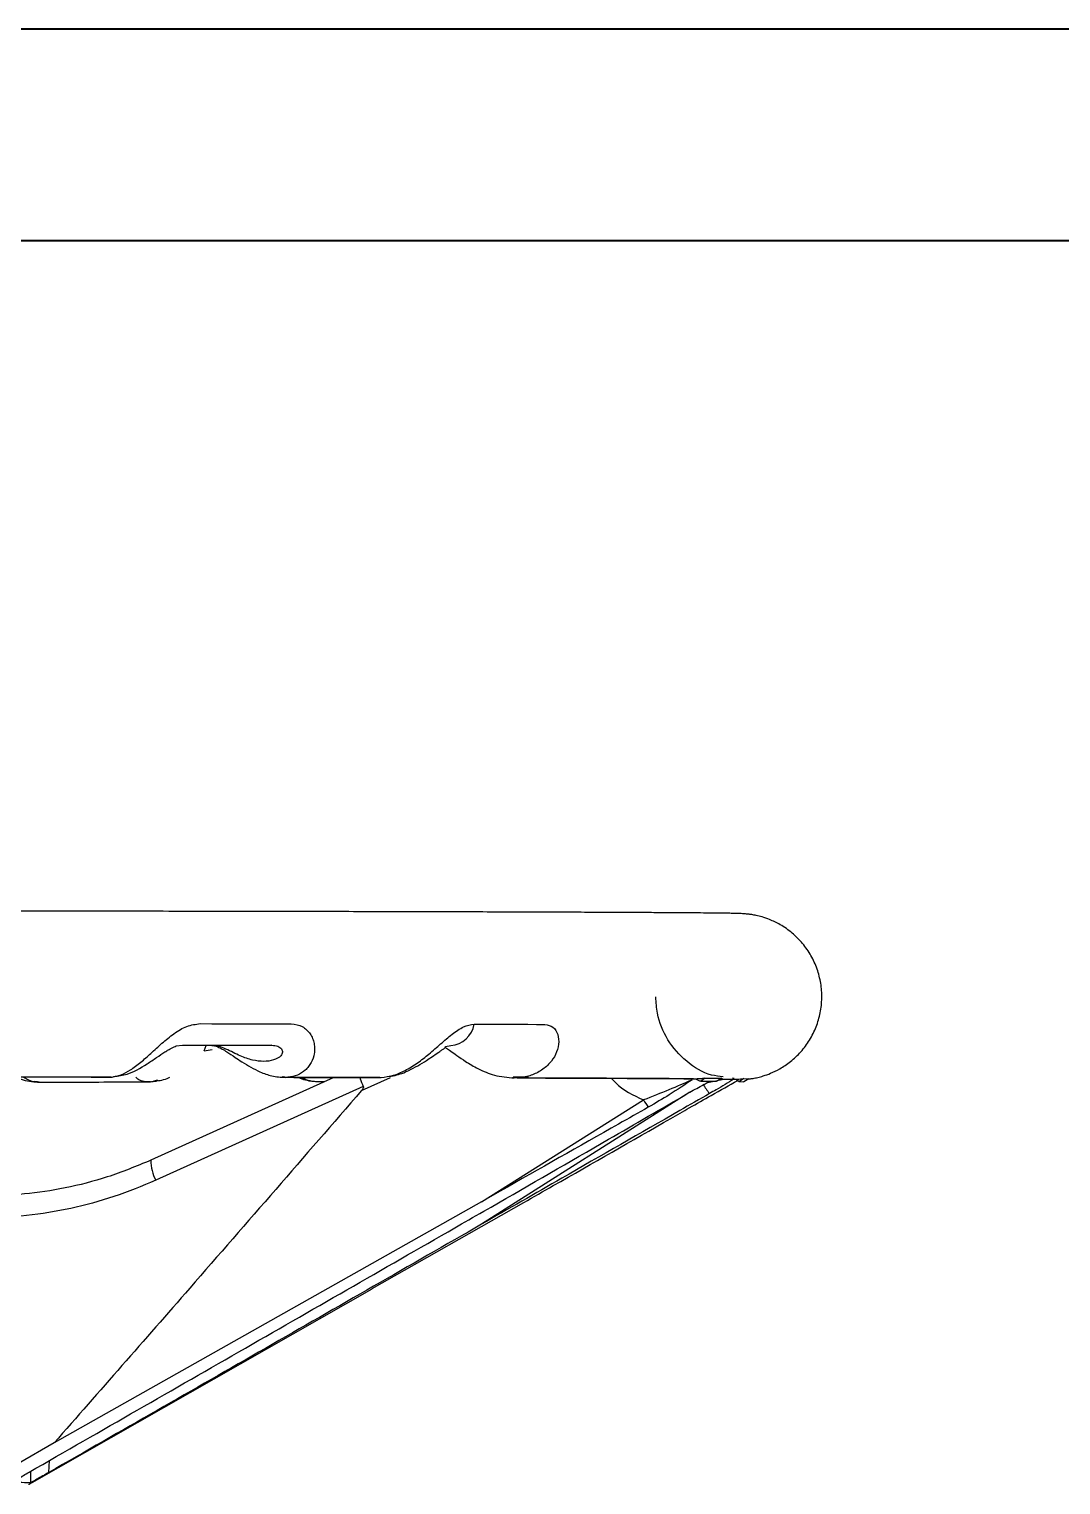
# Model space of a CAD drawing. Header units: millimetres. Extents: x 2371 to 4515, y 843 to 2359.
# Drawn here: x 3953.8 to 4078.2, y 2183.4 to 2358.9 of the extents above; entities that cross this region are included whole.
import ezdxf

# ---------------------------------------------------------------- set-up
doc = ezdxf.new("R2010")
doc.units = ezdxf.units.MM
doc.layers.add('AM_BOR', color=7, linetype='Continuous', lineweight=50)
doc.layers.add('粗实线', color=7, linetype='Continuous', lineweight=40)

# ---------------------------------------------------------------- blocks, each defined once
blk = doc.blocks.new('rA3')
at = {"layer": '粗实线'}
for p, q in [((753.384, 421.26), (333.384, 421.26)), ((748.384, 416.26), (358.384, 416.26))]:
    blk.add_line(p, q, dxfattribs=at)

msp = doc.modelspace()

# ---------------------------------------------------------------- linework, layer by layer
at = {"color": 7, "linetype": 'Continuous', "lineweight": 25}
for p, q in [((3971.537, 2236.289), (3972.326, 2236.399)), ((3972.326, 2236.399), (3983.091, 2236.382)), ((3974.93, 2235.706), (3975.169, 2236.364)), ((3974.93, 2235.706), (3975.887, 2235.854)), ((3983.091, 2236.382), (3975.842, 2236.364)), ((4004.043, 2236.23), (4004.676, 2236.337)), ((3963.71, 2232.538), (3963.861, 2232.554)), ((3990.575, 2232.487), (3968.484, 2222.516)), ((3984.381, 2232.585), (3985.027, 2232.512)), ((3993.915, 2230.926), (3997.389, 2232.472)), ((4012.172, 2232.518), (4012.689, 2232.442)), ((4014.041, 2232.512), (4012.172, 2232.518)), ((4035.308, 2232.414), (4034.862, 2232.063)), ((4035.308, 2232.414), (4037.348, 2232.396)), ((4037.348, 2232.396), (4036.726, 2232.046)), ((4036.779, 2232.073), (4037.346, 2232.388)), ((4038.826, 2232.359), (4038.627, 2232.391)), ((4040.023, 2232.357), (4039.501, 2232.006)), ((4040.023, 2232.357), (4040.597, 2232.338)), ((4040.597, 2232.338), (4040.027, 2231.989)), ((3955.043, 2231.947), (3954.45, 2232.022)), ((3954.45, 2232.022), (3954.805, 2232.022)), ((3954.841, 2231.986), (3954.45, 2232.022)), ((3966.565, 2231.961), (3968.453, 2231.963)), ((3968.228, 2231.956), (3968.562, 2232.018)), ((3968.453, 2231.963), (3969.154, 2232.041)), ((3969.154, 2232.041), (3968.58, 2231.974)), ((3969.281, 2232.151), (3968.86, 2232.044)), ((3994.118, 2231.396), (3969.094, 2220.1)), ((3989.062, 2231.996), (3989.489, 2231.997)), ((4033.495, 2230.71), (4008.387, 2214.801)), ((4034.862, 2232.063), (4036.726, 2232.046)), ((4036.588, 2232.047), (4035.458, 2231.792)), ((4036.726, 2232.046), (4036.767, 2232.095)), ((4037.377, 2232.225), (4036.759, 2232.086)), ((4039.501, 2232.006), (4040.027, 2231.989)), ((4008.364, 2217.503), (4027.889, 2229.8)), ((4008.364, 2217.503), (3956.837, 2188.43)), ((3995.185, 2207.051), (4013.484, 2217.426)), ((3954.176, 2183.68), (3995.207, 2207.012)), ((3956.837, 2188.43), (3952.519, 2185.976)), ((3953.965, 2185.002), (3953.969, 2183.63)), ((3956.211, 2184.888), (3956.257, 2186.316)), ((3953.816, 2183.483), (3954.175, 2183.68)), ((3953.816, 2183.38), (3953.816, 2183.484)), ((3954.08, 2183.689), (3953.969, 2183.63))]:
    msp.add_line(p, q, dxfattribs=at)
at = {"color": 7, "linetype": 'Continuous', "lineweight": 25, "flags": 128}
for points in [[(3974.426, 2238.982), (3975.838, 2238.98), (3977.239, 2238.978), (3978.631, 2238.976), (3980.013, 2238.974), (3981.384, 2238.971), (3982.744, 2238.969), (3984.095, 2238.967), (3985.434, 2238.965)], [(4007.505, 2238.919), (4008.617, 2238.916), (4009.717, 2238.913), (4010.803, 2238.91), (4011.875, 2238.908), (4012.934, 2238.905), (4013.98, 2238.902), (4015.011, 2238.899), (4016.029, 2238.896)], [(3968.592, 2222.56), (3968.498, 2222.534), (3968.484, 2222.516)]]:
    msp.add_lwpolyline(points, dxfattribs=at)
at = {"color": 7, "linetype": 'Continuous', "lineweight": 25}
for centre, radius, start, end in [((4004.362, 2239.522), 3.2, 275.6221, 349.13259), ((4046.793, 2238.966), 13.797, 211.76479, 217.59759), ((4041.988, 2238.563), 16.6, 211.86232, 215.57834), ((3973.697, 2222.547), 5.213, 180.34227, 207.99964), ((3954.109, 2183.478), 0.212, 71.75911, 97.754)]:
    msp.add_arc(centre, radius, start, end, dxfattribs=at)
for points, knots in [([(4040.54, 2232.303), (4040.595, 2232.309), (4040.735, 2232.324), (4041.117, 2232.381), (4041.685, 2232.494), (4042.407, 2232.687), (4043.32, 2233.014), (4044.445, 2233.561), (4045.702, 2234.409), (4046.931, 2235.571), (4047.982, 2236.987), (4048.775, 2238.582), (4049.274, 2240.296), (4049.463, 2242.072), (4049.334, 2243.854), (4048.892, 2245.586), (4048.15, 2247.211), (4047.132, 2248.679), (4045.872, 2249.943), (4044.507, 2250.895), (4043.249, 2251.502), (4042.252, 2251.843), (4041.494, 2252.031), (4040.913, 2252.134), (4040.468, 2252.191), (4040.1, 2252.224), (4039.687, 2252.249), (4039.296, 2252.262), (4038.708, 2252.276), (4037.923, 2252.289), (4036.99, 2252.301), (4035.804, 2252.314), (4034.42, 2252.326), (4032.757, 2252.339), (4030.823, 2252.352), (4028.62, 2252.365), (4026.153, 2252.378), (4023.427, 2252.39), (4020.447, 2252.403), (4017.218, 2252.415), (4013.747, 2252.427), (4010.038, 2252.439), (4006.1, 2252.45), (4001.938, 2252.461), (3997.562, 2252.472), (3992.977, 2252.483), (3988.194, 2252.492), (3983.22, 2252.502), (3978.065, 2252.511), (3972.739, 2252.52), (3967.251, 2252.528), (3961.612, 2252.535), (3955.833, 2252.542), (3949.925, 2252.549), (3943.902, 2252.555), (3937.777, 2252.561), (3931.565, 2252.565), (3925.284, 2252.57), (3918.96, 2252.574), (3912.627, 2252.577), (3906.351, 2252.579), (3900.299, 2252.581), (3894.854, 2252.583), (3890.078, 2252.584), (3884.949, 2252.584), (3881.313, 2252.584), (3879.066, 2252.585)], [0, 0, 0, 0, 0.0017465, 0.0044658, 0.0070078, 0.0098268, 0.0132699, 0.01777, 0.0233681, 0.0295284, 0.0358372, 0.0421771, 0.0485239, 0.0548725, 0.0612218, 0.0675716, 0.0739223, 0.080274, 0.0866264, 0.0929737, 0.0980915, 0.1017275, 0.1047111, 0.1075398, 0.110673, 0.1150505, 0.1222946, 0.1411051, 0.1636746, 0.1818588, 0.204115, 0.2240384, 0.2453355, 0.2673737, 0.2899055, 0.3127692, 0.3358643, 0.359126, 0.3825109, 0.405989, 0.4295389, 0.4531449, 0.4767954, 0.5004811, 0.5241948, 0.5479305, 0.5716831, 0.5954484, 0.619222, 0.6430003, 0.666779, 0.690554, 0.7143201, 0.7380713, 0.7617997, 0.7854945, 0.8091398, 0.8327115, 0.8561692, 0.8794397, 0.9023738, 0.9246109, 0.9449865, 0.9610624, 0.975932, 1, 1, 1, 1]), ([(4037.53, 2232.565), (4037.054, 2232.619), (4035.44, 2232.802), (4033.004, 2234.331), (4030.701, 2236.905), (4029.555, 2239.734), (4029.441, 2241.543), (4029.399, 2242.201)], [0, 0, 0, 0, 0.1056169, 0.3587267, 0.6111527, 0.8584905, 1, 1, 1, 1]), ([(3963.835, 2232.548), (3964.194, 2232.617), (3964.893, 2232.752), (3966.054, 2233.386), (3967.056, 2234.136), (3967.887, 2234.851), (3968.514, 2235.415), (3969.159, 2236.007), (3970.069, 2236.826), (3971.266, 2237.812), (3972.837, 2238.776), (3973.897, 2238.913), (3974.426, 2238.982)], [0, 0, 0, 0, 0.12798414, 0.24964221, 0.38016298, 0.44120626, 0.49971221, 0.56357312, 0.62457328, 0.74964181, 0.87501882, 1, 1, 1, 1]), ([(3985.434, 2238.965), (3985.902, 2238.897), (3986.601, 2238.797), (3987.305, 2238.258), (3987.724, 2237.768), (3988.026, 2237.195), (3988.204, 2236.593), (3988.267, 2235.97), (3988.205, 2235.178), (3987.946, 2234.433), (3987.524, 2233.791), (3986.998, 2233.237), (3986.191, 2232.709), (3985.421, 2232.578), (3985.026, 2232.512)], [0, 0, 0, 0, 0.124482, 0.1858845, 0.2498661, 0.3110911, 0.3752157, 0.4362261, 0.5001158, 0.6195186, 0.6833865, 0.7502937, 0.8720137, 1, 1, 1, 1]), ([(3996.287, 2232.487), (3996.769, 2232.553), (3997.709, 2232.68), (3999.189, 2233.308), (4000.403, 2234.056), (4001.36, 2234.77), (4002.057, 2235.335), (4002.746, 2235.928), (4003.678, 2236.751), (4004.828, 2237.741), (4006.218, 2238.711), (4007.076, 2238.85), (4007.505, 2238.919)], [0, 0, 0, 0, 0.1279194, 0.2496295, 0.3801702, 0.4412122, 0.4997079, 0.5635745, 0.6245684, 0.7496421, 0.8750234, 1, 1, 1, 1]), ([(4016.029, 2238.896), (4016.375, 2238.825), (4017.068, 2238.683), (4017.637, 2237.707), (4017.74, 2236.509), (4017.378, 2235.274), (4016.618, 2234.144), (4015.538, 2233.256), (4014.2, 2232.63), (4013.201, 2232.505), (4012.689, 2232.442)], [0, 0, 0, 0, 0.12462724, 0.24971044, 0.37492504, 0.49974572, 0.61927373, 0.75001975, 0.87192117, 1, 1, 1, 1]), ([(3964.01, 2232.621), (3964.555, 2232.685), (3965.907, 2232.843), (3967.618, 2233.838), (3969.135, 2234.868), (3970.021, 2235.471), (3970.621, 2235.834), (3971.122, 2236.111), (3971.386, 2236.228), (3971.561, 2236.305)], [0, 0, 0, 0, 0.2069628, 0.5134188, 0.657871, 0.7839565, 0.8407461, 0.8942908, 1, 1, 1, 1]), ([(3983.091, 2236.382), (3983.341, 2236.358), (3983.841, 2236.31), (3984.306, 2235.949), (3984.415, 2235.506), (3984.133, 2234.973), (3983.326, 2234.545), (3982.129, 2234.384), (3980.792, 2234.536), (3979.547, 2234.96), (3978.432, 2235.494), (3977.539, 2235.937), (3976.652, 2236.292), (3976.112, 2236.34), (3975.842, 2236.364)], [0, 0, 0, 0, 0.0625764, 0.1252848, 0.1848997, 0.2501233, 0.3749307, 0.5001323, 0.6253324, 0.7502715, 0.8127295, 0.8750555, 0.937394, 1, 1, 1, 1]), ([(3975.848, 2236.364), (3975.947, 2236.356), (3976.137, 2236.341), (3976.563, 2236.197), (3977.081, 2235.944), (3977.789, 2235.521), (3978.605, 2234.965), (3979.918, 2234.074), (3981.381, 2233.234), (3983.152, 2232.611), (3984.172, 2232.538), (3984.715, 2232.499)], [0, 0, 0, 0, 0.0777427, 0.1484194, 0.2140198, 0.2762986, 0.3839969, 0.4687636, 0.693002, 0.8364791, 1, 1, 1, 1]), ([(3997.012, 2232.622), (3997.326, 2232.652), (3998.192, 2232.735), (3999.804, 2233.386), (4001.278, 2234.231), (4002.454, 2235.025), (4003.07, 2235.446), (4003.542, 2235.765), (4003.843, 2235.974), (4004.029, 2236.128), (4004.039, 2236.203), (4004.044, 2236.242)], [0, 0, 0, 0, 0.1081936, 0.2986092, 0.5541821, 0.6356454, 0.7353857, 0.7943785, 0.8571682, 0.9253812, 1, 1, 1, 1]), ([(4003.991, 2236.117), (4004.041, 2236.087), (4004.205, 2235.989), (4004.705, 2235.652), (4005.471, 2235.1), (4006.562, 2234.339), (4008.062, 2233.457), (4010.039, 2232.628), (4011.515, 2232.501), (4012.316, 2232.432)], [0, 0, 0, 0, 0.0359342, 0.1176904, 0.2156757, 0.3473896, 0.5215507, 0.740469, 1, 1, 1, 1]), ([(3950.13, 2232.565), (3952.458, 2232.563), (3957.12, 2232.557), (3961.595, 2232.551), (3963.835, 2232.548)], [0, 0, 0, 0, 0.4994067, 1, 1, 1, 1]), ([(3963.71, 2232.538), (3961.481, 2232.541), (3957.238, 2232.547), (3952.819, 2232.552), (3950.722, 2232.554)], [0, 0, 0, 0, 0.5254004, 1, 1, 1, 1]), ([(3952.386, 2232.546), (3952.546, 2232.461), (3953.333, 2232.043), (3954.195, 2231.985), (3954.882, 2231.939)], [0, 0, 0, 0, 0.2028461, 1, 1, 1, 1]), ([(3953.174, 2232.545), (3953.362, 2232.416), (3953.976, 2231.995), (3954.484, 2231.99), (3954.837, 2231.987)], [0, 0, 0, 0, 0.3060772, 1, 1, 1, 1]), ([(3968.453, 2231.963), (3967.935, 2231.964), (3967.249, 2231.964), (3966.792, 2232.417), (3966.68, 2232.528)], [0, 0, 0, 0, 0.75446769, 1, 1, 1, 1]), ([(3968.779, 2232.058), (3969.342, 2232.101), (3970.023, 2232.153), (3970.683, 2232.468), (3970.797, 2232.522)], [0, 0, 0, 0, 0.8275989, 1, 1, 1, 1]), ([(3984.876, 2232.503), (3984.718, 2232.513), (3984.53, 2232.526), (3984.401, 2232.577), (3984.381, 2232.585)], [0, 0, 0, 0, 0.8414692, 1, 1, 1, 1]), ([(3996.111, 2232.479), (3994.307, 2232.483), (3990.694, 2232.491), (3986.817, 2232.499), (3984.876, 2232.503)], [0, 0, 0, 0, 0.4994087, 1, 1, 1, 1]), ([(3985.026, 2232.512), (3986.967, 2232.508), (3990.854, 2232.5), (3994.474, 2232.491), (3996.287, 2232.487)], [0, 0, 0, 0, 0.4994076, 1, 1, 1, 1]), ([(3986.287, 2232.496), (3986.569, 2232.389), (3987.432, 2232.061), (3988.297, 2232.019), (3988.879, 2231.991)], [0, 0, 0, 0, 0.3268445, 1, 1, 1, 1]), ([(3986.726, 2232.495), (3986.883, 2232.414), (3987.694, 2231.995), (3988.451, 2231.996), (3989.062, 2231.996)], [0, 0, 0, 0, 0.1932962, 1, 1, 1, 1]), ([(3993.704, 2232.481), (3993.72, 2232.431), (3993.825, 2232.109), (3993.983, 2231.723), (3994.118, 2231.396)], [0, 0, 0, 0, 0.1526641, 1, 1, 1, 1]), ([(4012.493, 2232.434), (4012.381, 2232.445), (4012.248, 2232.458), (4012.182, 2232.51), (4012.172, 2232.518)], [0, 0, 0, 0, 0.8385203, 1, 1, 1, 1]), ([(4033.941, 2232.332), (4033.008, 2232.339), (4031.14, 2232.353), (4027.827, 2232.372), (4024.35, 2232.389), (4020.771, 2232.404), (4016.855, 2232.419), (4013.947, 2232.429), (4012.493, 2232.434)], [0, 0, 0, 0, 0.19237286, 0.38549459, 0.53836149, 0.69122839, 0.8456142, 1, 1, 1, 1]), ([(4012.689, 2232.442), (4014.986, 2232.434), (4019.602, 2232.418), (4025.405, 2232.393), (4030.436, 2232.366), (4032.935, 2232.348), (4034.19, 2232.339)], [0, 0, 0, 0, 0.2462727, 0.4950304, 0.7462729, 1, 1, 1, 1]), ([(4024.058, 2232.387), (4024.209, 2232.214), (4025.231, 2231.04), (4026.666, 2230.371), (4027.889, 2229.8)], [0, 0, 0, 0, 0.1477972, 1, 1, 1, 1]), ([(4034.19, 2232.339), (4034.351, 2232.347), (4034.619, 2232.361), (4034.968, 2232.391), (4035.189, 2232.41), (4035.277, 2232.414), (4035.305, 2232.414), (4035.308, 2232.414)], [0, 0, 0, 0, 0.3360223, 0.5579813, 0.7819403, 0.9725676, 1, 1, 1, 1]), ([(4034.19, 2232.339), (4034.293, 2232.282), (4034.548, 2232.142), (4034.754, 2232.071), (4034.841, 2232.065), (4034.862, 2232.063)], [0, 0, 0, 0, 0.33920621, 0.83862702, 1, 1, 1, 1]), ([(4037.348, 2232.396), (4037.365, 2232.395), (4037.391, 2232.394), (4037.338, 2232.384), (4037.321, 2232.381)], [0, 0, 0, 0, 0.66474651, 1, 1, 1, 1]), ([(4039.036, 2232.283), (4039.168, 2232.289), (4039.433, 2232.302), (4039.754, 2232.333), (4039.946, 2232.352), (4040.007, 2232.357), (4040.02, 2232.357), (4040.023, 2232.357)], [0, 0, 0, 0, 0.2814646, 0.5659598, 0.7573018, 0.9482948, 1, 1, 1, 1]), ([(3954.835, 2231.939), (3955.267, 2231.94), (3957.577, 2231.942), (3961.444, 2231.947), (3964.804, 2231.952), (3966.381, 2231.954)], [0, 0, 0, 0, 0.1090203, 0.5818722, 1, 1, 1, 1]), ([(3993.915, 2230.926), (3987.014, 2222.976), (3974.69, 2208.779), (3962.292, 2194.648), (3956.837, 2188.43)], [0, 0, 0, 0, 0.5600003, 1, 1, 1, 1]), ([(3966.381, 2231.954), (3966.593, 2231.954), (3967.228, 2231.955), (3967.84, 2231.956), (3968.247, 2231.956)], [0, 0, 0, 0, 0.3329005, 1, 1, 1, 1]), ([(3994.118, 2231.396), (3994.123, 2231.377), (3994.136, 2231.331), (3994.119, 2231.233), (3994.05, 2231.09), (3993.967, 2230.989), (3993.915, 2230.926)], [0, 0, 0, 0, 0.1147934, 0.2642503, 0.5426543, 1, 1, 1, 1]), ([(4005.974, 2214.838), (4007.156, 2215.518), (4013.07, 2218.916), (4022.184, 2224.164), (4030.079, 2228.736), (4033.272, 2230.585)], [0, 0, 0, 0, 0.1295721, 0.6478768, 1, 1, 1, 1]), ([(4027.889, 2229.8), (4027.889, 2229.8), (4027.891, 2229.801), (4027.895, 2229.803), (4027.912, 2229.811), (4028.988, 2230.223), (4031.045, 2231.046), (4032.869, 2231.828), (4033.776, 2232.217)], [0, 0, 0, 0, 0.0000729, 0.0006459, 0.0022521, 0.0083598, 0.5064763, 1, 1, 1, 1]), ([(4033.777, 2232.218), (4032.896, 2231.622), (4031.323, 2230.557), (4029.354, 2229.41), (4028.487, 2228.905)], [0, 0, 0, 0, 0.5596946, 1, 1, 1, 1]), ([(4033.272, 2230.585), (4033.839, 2230.907), (4034.737, 2231.417), (4035.623, 2231.881), (4035.95, 2232.053)], [0, 0, 0, 0, 0.6303803, 1, 1, 1, 1]), ([(4033.432, 2228.834), (4034.323, 2229.341), (4036.335, 2230.488), (4038.234, 2231.549), (4039.292, 2232.14)], [0, 0, 0, 0, 0.4426348, 1, 1, 1, 1]), ([(4038.79, 2232.276), (4038.107, 2231.865), (4037.181, 2231.307), (4036.136, 2230.706), (4035.861, 2230.548)], [0, 0, 0, 0, 0.7373515, 1, 1, 1, 1]), ([(4037.205, 2232.31), (4037.501, 2232.307), (4038.284, 2232.297), (4038.748, 2232.288), (4039.036, 2232.283)], [0, 0, 0, 0, 0.37795724, 1, 1, 1, 1]), ([(4039.036, 2232.283), (4039.151, 2232.205), (4039.393, 2232.041), (4039.464, 2232.018), (4039.501, 2232.006)], [0, 0, 0, 0, 0.4773597, 1, 1, 1, 1]), ([(4028.487, 2228.905), (4027.293, 2228.23), (4021.324, 2224.857), (4014.619, 2221.055), (4009.113, 2217.929), (4008.364, 2217.503)], [0, 0, 0, 0, 0.1776255, 0.8881599, 1, 1, 1, 1]), ([(4035.861, 2230.548), (4034.672, 2229.868), (4028.726, 2226.467), (4019.565, 2221.217), (4011.608, 2216.65), (4008.387, 2214.801)], [0, 0, 0, 0, 0.1295185, 0.6476203, 1, 1, 1, 1]), ([(4013.484, 2217.426), (4014.667, 2218.101), (4020.584, 2221.479), (4027.235, 2225.282), (4032.689, 2228.407), (4033.432, 2228.834)], [0, 0, 0, 0, 0.1775689, 0.8878728, 1, 1, 1, 1]), ([(3968.484, 2222.516), (3966.75, 2221.802), (3963.388, 2220.415), (3958.262, 2219.124), (3953.356, 2218.359), (3950.156, 2218.27), (3948.603, 2218.228)], [0, 0, 0, 0, 0.2733047, 0.5299772, 0.7718071, 1, 1, 1, 1]), ([(3969.094, 2220.1), (3967.426, 2219.407), (3964.087, 2218.02), (3958.852, 2216.636), (3953.507, 2215.731), (3949.902, 2215.619), (3948.093, 2215.562)], [0, 0, 0, 0, 0.2492462, 0.4987214, 0.7485201, 1, 1, 1, 1]), ([(3953.826, 2184.922), (3962.52, 2189.904), (3979.907, 2199.867), (3997.285, 2209.848), (4005.974, 2214.838)], [0, 0, 0, 0, 0.4999998, 1, 1, 1, 1]), ([(4008.387, 2214.801), (3999.694, 2209.811), (3982.307, 2199.831), (3964.91, 2189.869), (3956.211, 2184.888)], [0, 0, 0, 0, 0.4999999, 1, 1, 1, 1]), ([(3953.969, 2183.63), (3953.786, 2183.635), (3953.419, 2183.647), (3952.347, 2183.656), (3951.811, 2183.66)], [0, 0, 0, 0, 0.4998371, 1, 1, 1, 1]), ([(3951.899, 2183.72), (3952.294, 2183.983), (3952.879, 2184.373), (3953.594, 2184.788), (3953.826, 2184.922)], [0, 0, 0, 0, 0.675436, 1, 1, 1, 1]), ([(3956.211, 2184.888), (3955.715, 2184.605), (3954.979, 2184.186), (3954.302, 2183.811), (3954.08, 2183.689)], [0, 0, 0, 0, 0.6730898, 1, 1, 1, 1])]:
    msp.add_open_spline(points, degree=3, knots=knots, dxfattribs=at)

# ---------------------------------------------------------------- block references
at = {"layer": 'AM_BOR', "xscale": 5.104687500000001, "yscale": 5.104687500000001, "zscale": 5.104687500000001}
msp.add_blockref('rA3', (668.861, 208.477), dxfattribs=at)

doc.saveas('drawing.dxf')
